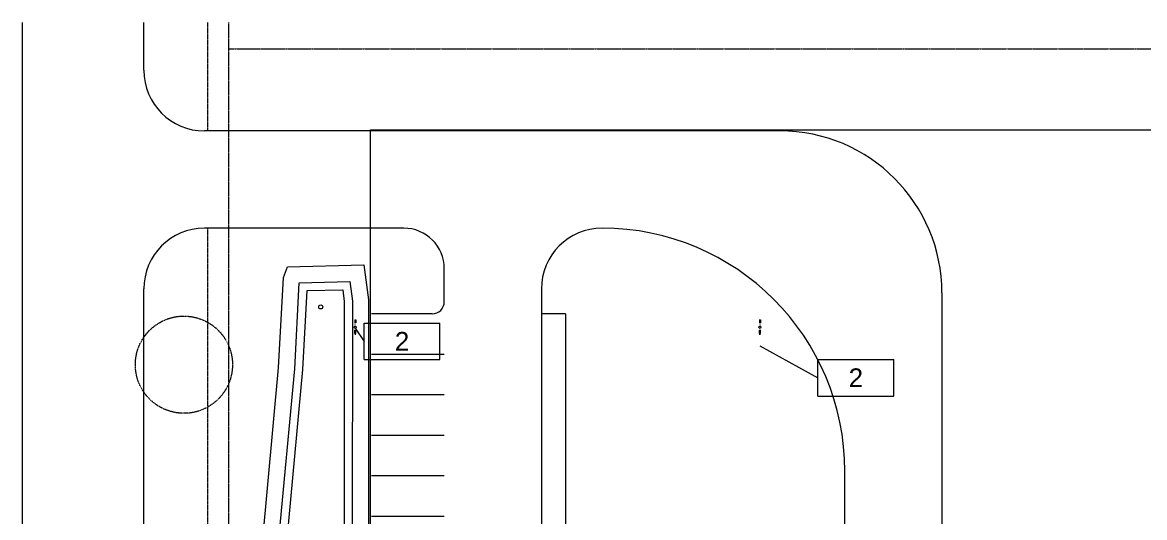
# Model space of a CAD drawing. Header units: inches. Extents: x 3 to 119514, y -26002 to 104775.
# Drawn here: x 20372 to 23700, y -20586 to -19120 of the extents above; entities that cross this region are included whole.
import ezdxf

# ---------------------------------------------------------------- set-up
doc = ezdxf.new("R2010")
doc.units = ezdxf.units.IN
doc.header["$MEASUREMENT"] = 0
for name, pattern in [('Center 1_4_', [0.53125, 0.25, -0.09375, 0.09375, -0.09375]), ('Dash', [0.25, 0.125, -0.125]), ('Hidden', [0.28125, 0.1875, -0.09375]), ('Hidden 1_8_', [0.1875, 0.125, -0.0625])]:
    doc.linetypes.add(name, pattern=pattern)
for name, color, linetype, lineweight in [('A-DETL-HDLN', 90, 'Hidden 1_8_', 9), ('A-PROP-SBCK', 71, 'Hidden', 15), ('BMP', 80, 'Continuous', 9), ('Conc', 7, 'Continuous', 9), ('E-LITE-EQPM', 33, 'Continuous', 9), ('E-LITE-EQPM-HDLN', 30, 'Dash', 9), ('E-LITE-EQPM-IDEN', 33, 'Continuous', 9), ('EOP-EX', 125, 'Continuous', 9), ('EOP-PR', 4, 'Continuous', 9), ('PAINT', 190, 'Continuous', 9), ('PROP', 3, 'Center 1_4_', 9)]:
    doc.layers.add(name, color=color, linetype=linetype, lineweight=lineweight)
doc.styles.add('Arial_7', font='arial.ttf', dxfattribs={"height": 55.323728})

# ---------------------------------------------------------------- blocks, each defined once
blk = doc.blocks.new('Lighting-Street_Cooper_Navion-Lumark_4-6-LED-Squares - The Caretaker LED-964008-Site Lighting Plan')
at = {"layer": 'E-LITE-EQPM'}
blk.add_line((-1.7, -10.7), (1.6, -10.7), dxfattribs=at)
blk.add_circle((0, -32.4), 3, dxfattribs=at)
at = {"layer": 'E-LITE-EQPM-HDLN'}
for p, q in [((-1.5, -10.7), (-1.5, -29.9)), ((1.5, -10.7), (1.5, -29.9))]:
    blk.add_line(p, q, dxfattribs=at)
blk = doc.blocks.new('Lighting Fixture Tag - Boxed-976796-Site Lighting Plan')
at = {"layer": 'E-LITE-EQPM-IDEN'}
for p, q in [((-0.1875, 0.0937), (0.1875, 0.0937)), ((-0.1875, -0.0861), (-0.1875, 0.0937)), ((0.1875, -0.0861), (0.1875, 0.0937)), ((-0.1875, -0.0861), (0.1875, -0.0861))]:
    blk.add_line(p, q, dxfattribs=at)

msp = doc.modelspace()

# ---------------------------------------------------------------- linework, layer by layer
at = {"layer": 'A-DETL-HDLN'}
for p, q in [((20922.23523, -19441.08555), (20922.23523, -19119.7815)), ((20922.23523, -23103.08555), (20922.23523, -19729.08555))]:
    msp.add_line(p, q, dxfattribs=at)
msp.add_circle((20851.1771, -20133.58429), 144, dxfattribs=at)
at = {"layer": 'A-PROP-SBCK'}
for p, q in [((21404.23523, -19438.18055), (26647.51523, -19438.18055)), ((21404.23523, -23401.2537), (21404.23523, -19438.18055))]:
    msp.add_line(p, q, dxfattribs=at)
at = {"layer": 'BMP'}
for p, q in [((21146.11716, -19874.88702), (21158.40383, -19843.63095)), ((21158.40383, -19843.63095), (21385.12764, -19838.05779)), ((21385.12764, -19838.05779), (21398.83651, -19941.84188)), ((21132.1001, -20142.43279), (21146.11716, -19874.88702)), ((21179.9835, -20145.91484), (21193.35, -19890.78643)), ((21193.35, -19890.78643), (21343.18913, -19887.1032)), ((21343.18913, -19887.1032), (21350.83466, -19944.98433)), ((21203.9252, -20147.65587), (21216.15451, -19914.23312)), ((21216.15451, -19914.23312), (21322.21987, -19911.6259)), ((21322.21987, -19911.6259), (21326.83374, -19946.55556)), ((21326.83374, -19946.55556), (21325.16208, -22799.51835)), ((21350.83466, -19944.98433), (21349.15708, -22808.06603)), ((21398.83651, -19941.84188), (21397.14707, -22825.16138)), ((21061.42918, -20901.45774), (21132.1001, -20142.43279)), ((21109.34681, -20904.5721), (21179.9835, -20145.91484)), ((21133.30563, -20906.12928), (21203.9252, -20147.65587))]:
    msp.add_line(p, q, dxfattribs=at)
msp.add_circle((21256.96191, -19962.48201), 6, dxfattribs=at)
at = {"layer": 'Conc'}
for p, q in [((21983.23523, -19983.10055), (21911.23523, -19983.10055)), ((21911.23523, -19983.10055), (21911.23523, -20067.10055)), ((21911.23523, -19983.10055), (21911.23523, -22983.08555)), ((21983.23523, -19983.10055), (21983.23523, -21649.17781))]:
    msp.add_line(p, q, dxfattribs=at)
at = {"layer": 'E-LITE-EQPM-IDEN'}
for p, q in [((21359.23523, -20025.81242), (21385.34638, -20064.62004)), ((22559.23523, -20078.13824), (22731.29846, -20172.54016))]:
    msp.add_line(p, q, dxfattribs=at)
at = {"layer": 'EOP-EX'}
for p, q in [((20372.23523, -26001.9315), (20372.23523, -19119.7815)), ((20732.23523, -19261.08555), (20732.23523, -19119.7815)), ((20732.23523, -22923.08555), (20732.23523, -19909.08555))]:
    msp.add_line(p, q, dxfattribs=at)
at = {"layer": 'EOP-PR'}
for p, q in [((22619.23523, -19441.08555), (20912.23523, -19441.08555)), ((21503.23523, -19729.08555), (20912.23523, -19729.08555)), ((21623.23523, -19947.10055), (21623.23523, -19849.08555)), ((21911.23523, -19909.08555), (21911.23523, -19983.10055)), ((23099.23523, -19921.08555), (23099.23523, -20929.30281)), ((21587.23523, -19983.10055), (21407.23523, -19983.10055)), ((22811.23523, -20891.55281), (22811.23523, -20449.08555))]:
    msp.add_line(p, q, dxfattribs=at)
for centre, radius, start, end in [((20912.23523, -19261.08555), 180, 180, 270), ((22619.23523, -19921.08555), 480, 0, 90), ((20912.23523, -19909.08555), 180, 90, 180), ((21503.23523, -19849.08555), 120, 0, 90), ((22091.23523, -19909.08555), 180, 90, 180), ((22091.23523, -20449.08555), 720, 0, 90), ((21587.23523, -19947.10055), 36, 270, 0)]:
    msp.add_arc(centre, radius, start, end, dxfattribs=at)
at = {"layer": 'PAINT'}
for p, q in [((21623.23523, -20103.08555), (21407.23523, -20103.08555)), ((21623.23523, -20223.08555), (21407.23523, -20223.08555)), ((21623.23523, -20343.08555), (21407.23523, -20343.08555)), ((21623.23523, -20463.08555), (21407.23523, -20463.08555)), ((21623.23523, -20583.08555), (21407.23523, -20583.08555))]:
    msp.add_line(p, q, dxfattribs=at)
at = {"layer": 'PROP'}
for p, q in [((20984.23523, -23518.18055), (20984.23523, -19119.7815)), ((20984.23523, -19198.18055), (27007.51523, -19198.18055))]:
    msp.add_line(p, q, dxfattribs=at)

# ---------------------------------------------------------------- block references
at = {"layer": 'E-LITE-EQPM'}
for p in [(21359.283, -19990.36364), (22559.283, -19990.36364)]:
    msp.add_blockref('Lighting-Street_Cooper_Navion-Lumark_4-6-LED-Squares - The Caretaker LED-964008-Site Lighting Plan', p, dxfattribs=at)
at = {"layer": 'E-LITE-EQPM', "rotation": 180}
for p in [(21359.18745, -20055.24198), (22559.18745, -20055.24198)]:
    msp.add_blockref('Lighting-Street_Cooper_Navion-Lumark_4-6-LED-Squares - The Caretaker LED-964008-Site Lighting Plan', p, dxfattribs=at)
at = {"layer": 'E-LITE-EQPM-IDEN', "xscale": 599.9999999999994, "yscale": 599.9999999999994, "zscale": 599.9999999999994}
for p in [(21497.84638, -20066.90998), (22843.79846, -20174.8301)]:
    msp.add_blockref('Lighting Fixture Tag - Boxed-976796-Site Lighting Plan', p, dxfattribs=at)

# ---------------------------------------------------------------- texts
at = {"layer": 'E-LITE-EQPM-IDEN', "char_height": 55.32373, "width": 51.3, "attachment_point": 2, "line_spacing_factor": 0.938532, "style": 'Arial_7'}
for insert in [(21498.04757, -20036.59591), (22843.99965, -20144.51604)]:
    msp.add_mtext('2', dxfattribs=dict(at, insert=insert))

doc.saveas('drawing.dxf')
